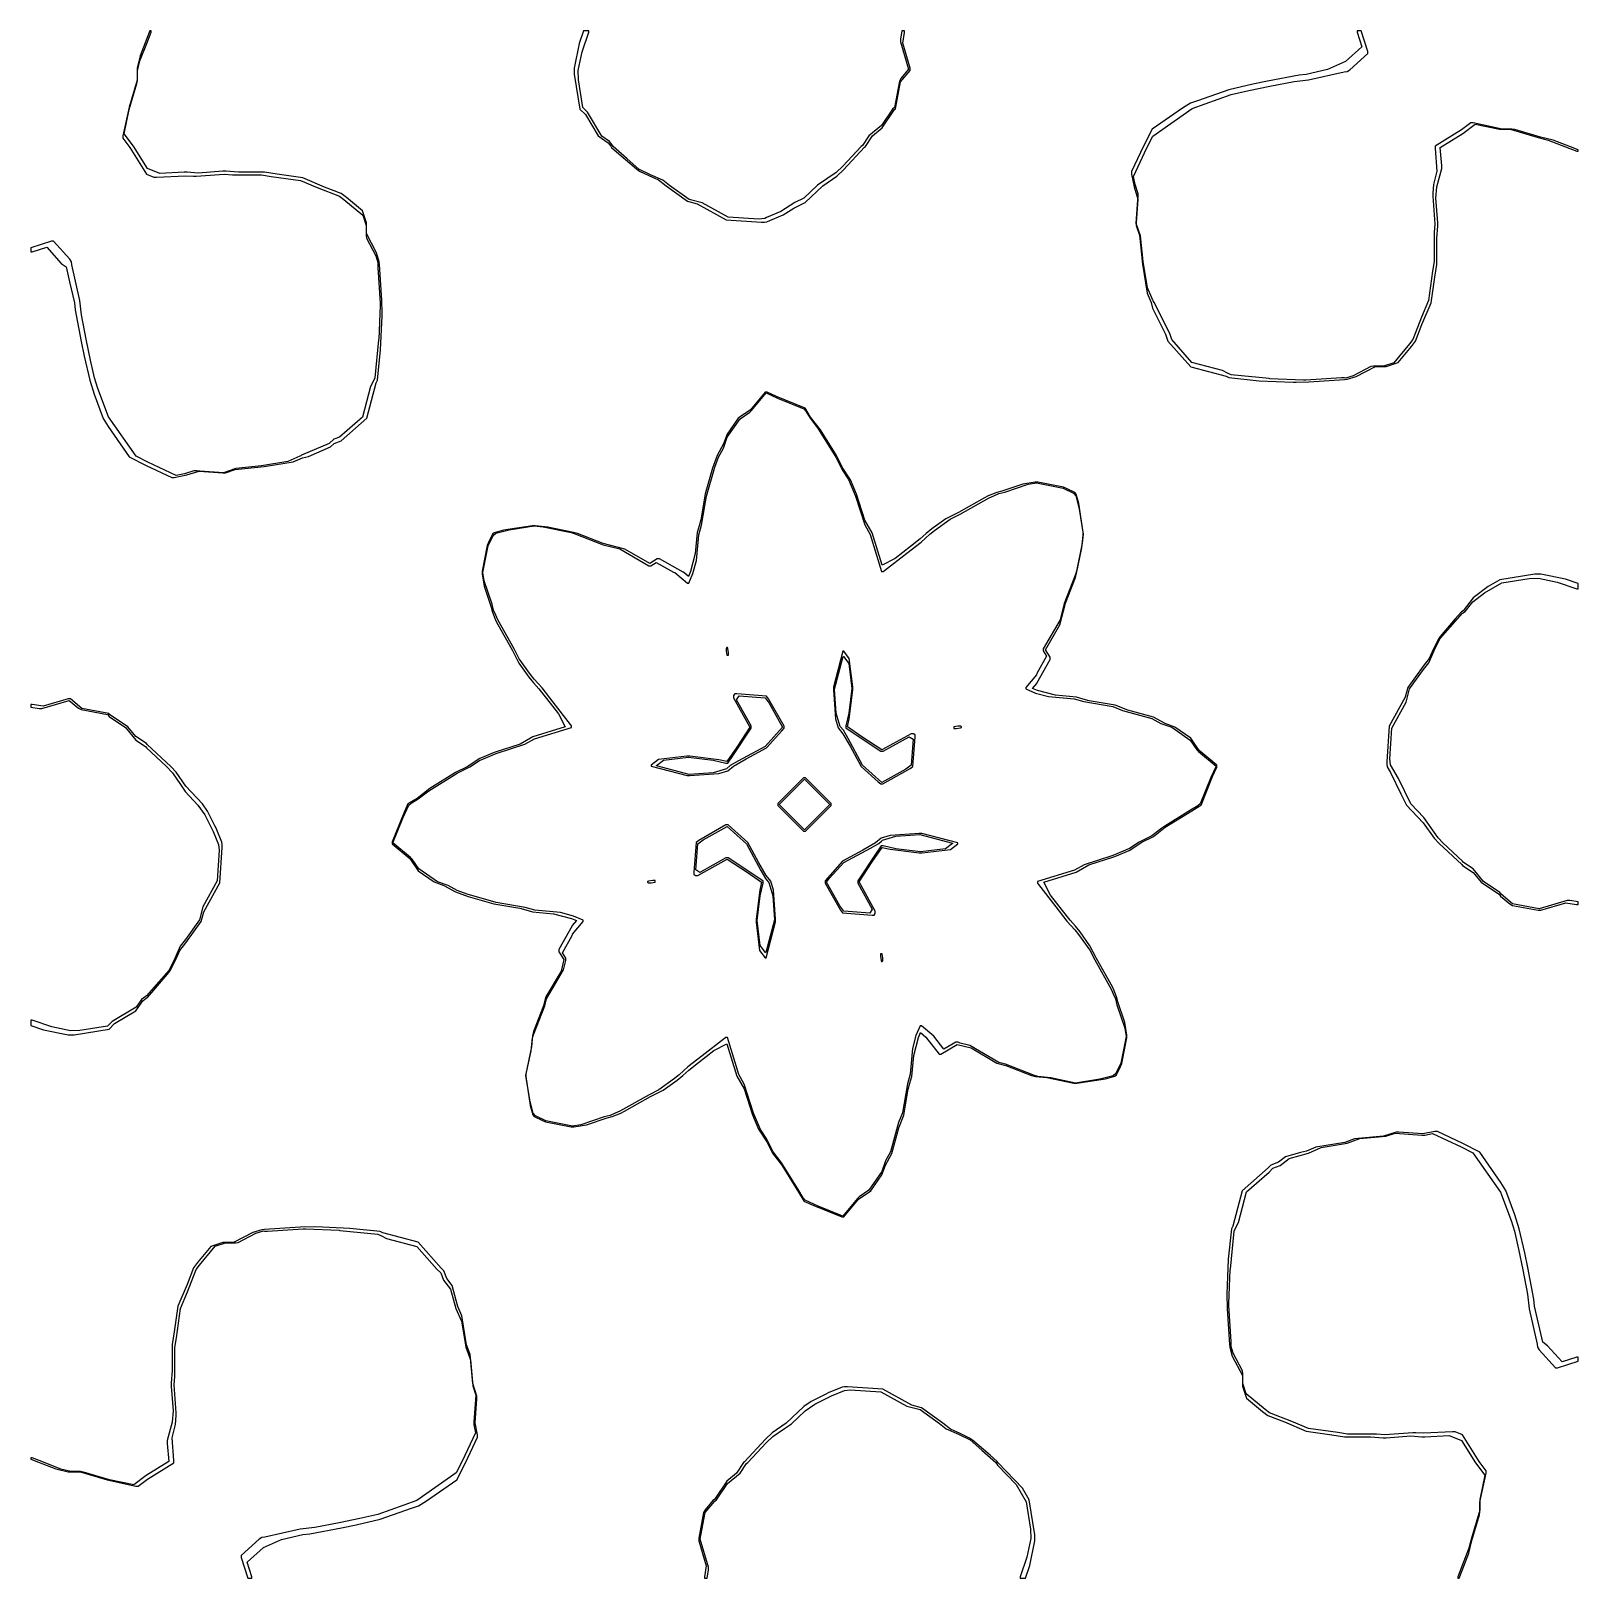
# Model space of a CAD drawing. Extents: x 65 to 85, y 65 to 85.
import ezdxf

# ---------------------------------------------------------------- set-up
doc = ezdxf.new("R2010")
doc.units = 0

msp = doc.modelspace()

# ---------------------------------------------------------------- linework, layer by layer
for points in [[(65.563, 81.483), (65.573, 81.396), (65.65, 80.984), (65.689, 80.796), (65.761, 80.485), (65.817, 80.304), (65.936, 79.989), (65.997, 79.884), (66.27, 79.496), (66.489, 79.381), (66.82, 79.228), (66.853, 79.228), (67.015, 79.26), (67.174, 79.309), (67.481, 79.287), (67.516, 79.287), (67.64, 79.331), (68.017, 79.367), (68.389, 79.429), (68.513, 79.483), (68.587, 79.5), (68.872, 79.623), (68.919, 79.665), (69.009, 79.699), (69.342, 79.992), (69.464, 80.451), (69.481, 80.486), (69.521, 80.876), (69.541, 81.316), (69.541, 81.355), (69.537, 81.519), (69.508, 81.98), (69.503, 82.016), (69.469, 82.131), (69.337, 82.38), (69.337, 82.517), (69.286, 82.673), (69.078, 82.846), (69.009, 82.899), (68.794, 82.981), (68.514, 83.1), (68.182, 83.146), (68.018, 83.172), (67.684, 83.174), (67.519, 83.185), (67.481, 83.185), (67.162, 83.161), (67.019, 83.172), (66.98, 83.172), (66.666, 83.155), (66.506, 83.22), (66.325, 83.508), (66.204, 83.671), (66.272, 83.985), (66.371, 84.32), (66.379, 84.357), (66.379, 84.482), (66.41, 84.611), (66.5, 84.838), (66.555, 84.984), (66.555, 84.999), (66.537, 84.999), (66.5, 84.9), (66.412, 84.679), (66.373, 84.517), (66.373, 84.364), (66.27, 84.015), (66.188, 83.643), (66.188, 83.612), (66.278, 83.492), (66.494, 83.146), (66.59, 83.107), (66.626, 83.107), (66.997, 83.128), (67.1, 83.12), (67.138, 83.12), (67.5, 83.147), (67.606, 83.14), (67.982, 83.138), (68.108, 83.118), (68.486, 83.066), (68.701, 82.974), (68.99, 82.864), (69.047, 82.82), (69.291, 82.617), (69.334, 82.484), (69.334, 82.356), (69.338, 82.321), (69.458, 82.094), (69.488, 81.993), (69.486, 81.978), (69.486, 81.94), (69.514, 81.481), (69.515, 81.449), (69.496, 81.017), (69.493, 81.007), (69.444, 80.515), (69.423, 80.468), (69.389, 80.401), (69.285, 80.008), (68.991, 79.75), (68.916, 79.722), (68.854, 79.667), (68.5, 79.514), (68.491, 79.508), (68.478, 79.501), (68.321, 79.433), (67.983, 79.377), (67.649, 79.345), (67.49, 79.288), (67.184, 79.309), (67.144, 79.312), (67.108, 79.312), (66.985, 79.273), (66.88, 79.253), (66.511, 79.424), (66.36, 79.504), (66.004, 80.01), (65.865, 80.378), (65.823, 80.515), (65.769, 80.745), (65.714, 81.016), (65.655, 81.33), (65.634, 81.516), (65.528, 81.976), (65.526, 82.013), (65.503, 82.05), (65.294, 82.282), (65.267, 82.282), (65.001, 82.195), (65.001, 82.142), (65.017, 82.142), (65.206, 82.204), (65.393, 81.995), (65.455, 81.948), (65.5, 81.757), (65.563, 81.483)], [(72.331, 83.643), (72.462, 83.553), (72.497, 83.51), (72.507, 83.494), (72.6, 83.411), (72.828, 83.215), (72.867, 83.188), (72.989, 83.129), (73.113, 83.075), (73.21, 82.997), (73.486, 82.797), (73.613, 82.765), (73.986, 82.558), (74.443, 82.528), (74.482, 82.528), (74.513, 82.532), (74.52, 82.536), (74.724, 82.624), (74.862, 82.71), (75.008, 82.783), (75.238, 82.996), (75.418, 83.121), (75.505, 83.203), (75.777, 83.495), (75.788, 83.505), (75.879, 83.644), (76.004, 83.746), (76.164, 83.982), (76.178, 83.992), (76.242, 84.341), (76.365, 84.488), (76.365, 84.517), (76.271, 84.839), (76.291, 84.981), (76.291, 84.999), (76.258, 84.999), (76.243, 84.893), (76.243, 84.858), (76.346, 84.505), (76.244, 84.384), (76.228, 84.349), (76.165, 84.008), (76.138, 83.989), (75.996, 83.778), (75.831, 83.644), (75.749, 83.52), (75.731, 83.505), (75.495, 83.251), (75.408, 83.169), (75.17, 83.004), (74.992, 82.838), (74.877, 82.781), (74.694, 82.666), (74.51, 82.588), (74.487, 82.574), (74.408, 82.564), (74.014, 82.59), (73.677, 82.776), (73.507, 82.82), (73.253, 83.003), (73.17, 83.071), (73.011, 83.139), (72.86, 83.213), (72.708, 83.344), (72.525, 83.506), (72.503, 83.542), (72.481, 83.568), (72.379, 83.639), (72.197, 83.951), (72.136, 84.01), (72.078, 84.365), (72.074, 84.487), (72.125, 84.728), (72.211, 84.983), (72.211, 84.999), (72.143, 84.999), (72.088, 84.835), (72.021, 84.518), (72.022, 84.441), (72.096, 83.99), (72.169, 83.92), (72.331, 83.643)], [(79.309, 82.826), (79.287, 82.519), (79.287, 82.484), (79.331, 82.359), (79.367, 81.983), (79.429, 81.611), (79.483, 81.487), (79.5, 81.414), (79.666, 81.078), (79.698, 80.991), (79.992, 80.658), (80.451, 80.536), (80.486, 80.519), (80.876, 80.478), (81.316, 80.459), (81.355, 80.459), (81.519, 80.463), (81.98, 80.492), (82.016, 80.496), (82.131, 80.531), (82.38, 80.663), (82.517, 80.662), (82.673, 80.713), (82.846, 80.922), (82.899, 80.99), (82.981, 81.206), (83.1, 81.486), (83.146, 81.818), (83.172, 81.982), (83.174, 82.316), (83.185, 82.481), (83.185, 82.519), (83.161, 82.838), (83.172, 82.984), (83.237, 83.221), (83.237, 83.257), (83.218, 83.493), (83.508, 83.674), (83.671, 83.796), (83.982, 83.728), (84.12, 83.728), (84.485, 83.62), (84.611, 83.589), (84.838, 83.499), (84.984, 83.445), (84.999, 83.445), (84.999, 83.463), (84.9, 83.5), (84.679, 83.588), (84.515, 83.628), (84.181, 83.726), (84.144, 83.729), (84.018, 83.729), (83.643, 83.811), (83.612, 83.811), (83.492, 83.722), (83.151, 83.508), (83.151, 83.481), (83.175, 83.185), (83.129, 83.016), (83.12, 82.9), (83.12, 82.862), (83.147, 82.5), (83.14, 82.394), (83.138, 82.018), (83.118, 81.892), (83.066, 81.514), (82.974, 81.298), (82.864, 81.01), (82.82, 80.953), (82.617, 80.709), (82.484, 80.666), (82.356, 80.666), (82.321, 80.662), (82.094, 80.541), (81.993, 80.512), (81.978, 80.513), (81.94, 80.513), (81.481, 80.486), (81.449, 80.485), (81.017, 80.504), (81.007, 80.506), (80.515, 80.556), (80.468, 80.577), (80.401, 80.611), (80.008, 80.715), (79.75, 81.009), (79.721, 81.087), (79.521, 81.489), (79.507, 81.509), (79.501, 81.521), (79.433, 81.679), (79.377, 82.017), (79.345, 82.35), (79.288, 82.51), (79.309, 82.816), (79.312, 82.855), (79.312, 82.892), (79.273, 83.015), (79.253, 83.119), (79.425, 83.489), (79.504, 83.64), (80.01, 83.996), (80.514, 84.177), (80.745, 84.23), (81.016, 84.286), (81.33, 84.345), (81.516, 84.366), (81.976, 84.471), (82.013, 84.474), (82.05, 84.497), (82.282, 84.706), (82.282, 84.733), (82.195, 84.999), (82.142, 84.999), (82.142, 84.983), (82.204, 84.794), (81.992, 84.603), (81.759, 84.5), (81.483, 84.436), (81.396, 84.426), (80.984, 84.349), (80.796, 84.311), (80.486, 84.239), (80.081, 84.094), (79.989, 84.064), (79.884, 84.002), (79.496, 83.73), (79.381, 83.511), (79.228, 83.18), (79.228, 83.147), (79.26, 82.985), (79.309, 82.826)], [(69.671, 74.49), (69.9, 74.3), (70.008, 74.141), (70.211, 73.999), (70.336, 73.955), (70.489, 73.873), (70.652, 73.81), (70.985, 73.716), (71.319, 73.659), (71.396, 73.639), (71.484, 73.614), (71.756, 73.588), (71.987, 73.526), (72.052, 73.499), (71.998, 73.435), (71.997, 73.43), (71.826, 73.125), (71.826, 73.096), (71.89, 72.995), (71.853, 72.847), (71.656, 72.512), (71.628, 72.399), (71.495, 72.064), (71.483, 72.016), (71.469, 71.868), (71.397, 71.518), (71.397, 71.482), (71.456, 71.109), (71.487, 70.99), (71.505, 70.967), (71.613, 70.914), (71.651, 70.9), (71.982, 70.834), (72.018, 70.834), (72.18, 70.858), (72.448, 70.951), (72.513, 70.967), (72.624, 71.012), (72.675, 71.036), (73.01, 71.224), (73.174, 71.309), (73.353, 71.437), (73.429, 71.496), (73.506, 71.566), (73.631, 71.665), (73.83, 71.819), (73.998, 71.907), (74.126, 71.488), (74.219, 71.323), (74.327, 70.987), (74.407, 70.803), (74.513, 70.639), (74.586, 70.491), (74.707, 70.337), (74.921, 69.991), (74.982, 69.889), (74.993, 69.874), (75.121, 69.817), (75.484, 69.671), (75.51, 69.671), (75.7, 69.9), (75.859, 70.008), (76.001, 70.211), (76.045, 70.336), (76.127, 70.488), (76.22, 70.822), (76.283, 70.986), (76.34, 71.319), (76.36, 71.396), (76.386, 71.484), (76.412, 71.756), (76.474, 71.987), (76.501, 72.052), (76.569, 71.994), (76.74, 71.774), (76.764, 71.774), (76.973, 71.898), (77.153, 71.853), (77.488, 71.656), (77.601, 71.628), (77.936, 71.495), (77.984, 71.483), (78.132, 71.469), (78.482, 71.397), (78.518, 71.397), (78.891, 71.456), (79.01, 71.487), (79.033, 71.505), (79.086, 71.613), (79.1, 71.651), (79.166, 71.982), (79.166, 72.018), (79.141, 72.18), (79.048, 72.448), (79.033, 72.513), (78.988, 72.624), (78.964, 72.675), (78.776, 73.01), (78.69, 73.174), (78.563, 73.353), (78.504, 73.429), (78.434, 73.506), (78.335, 73.631), (78.18, 73.83), (78.093, 73.998), (78.512, 74.126), (78.676, 74.219), (79.013, 74.327), (79.197, 74.407), (79.361, 74.513), (79.509, 74.586), (79.663, 74.707), (80.006, 74.919), (80.111, 74.982), (80.126, 74.993), (80.275, 75.363), (80.329, 75.484), (80.329, 75.51), (80.1, 75.7), (80.003, 75.845), (79.993, 75.858), (79.788, 76.001), (79.664, 76.045), (79.512, 76.127), (79.178, 76.22), (79.014, 76.283), (78.68, 76.34), (78.604, 76.36), (78.516, 76.386), (78.243, 76.412), (78.013, 76.474), (77.947, 76.501), (78.001, 76.565), (78.003, 76.57), (78.174, 76.875), (78.174, 76.903), (78.113, 77), (78.302, 77.323), (78.372, 77.601), (78.504, 77.936), (78.517, 77.988), (78.585, 78.318), (78.591, 78.357), (78.603, 78.481), (78.603, 78.518), (78.544, 78.891), (78.513, 79.01), (78.494, 79.033), (78.387, 79.086), (78.349, 79.1), (78.018, 79.166), (77.981, 79.166), (77.82, 79.141), (77.552, 79.048), (77.486, 79.033), (77.376, 78.988), (77.325, 78.964), (76.99, 78.776), (76.826, 78.691), (76.647, 78.563), (76.571, 78.504), (76.493, 78.434), (76.369, 78.335), (76.17, 78.18), (76.002, 78.093), (75.874, 78.512), (75.781, 78.676), (75.673, 79.012), (75.593, 79.197), (75.486, 79.361), (75.414, 79.51), (75.207, 79.843), (75.079, 80.008), (75.018, 80.111), (75.007, 80.125), (74.637, 80.275), (74.516, 80.329), (74.49, 80.329), (74.3, 80.1), (74.155, 80.003), (74.141, 79.993), (73.999, 79.789), (73.955, 79.664), (73.873, 79.511), (73.81, 79.348), (73.716, 79.015), (73.659, 78.68), (73.639, 78.604), (73.614, 78.516), (73.588, 78.243), (73.526, 78.013), (73.499, 77.947), (73.435, 78.001), (73.43, 78.003), (73.125, 78.174), (73.096, 78.174), (73, 78.113), (72.677, 78.302), (72.399, 78.372), (72.064, 78.504), (72.012, 78.517), (71.681, 78.585), (71.643, 78.591), (71.519, 78.603), (71.482, 78.603), (71.109, 78.544), (70.99, 78.513), (70.967, 78.494), (70.914, 78.387), (70.9, 78.349), (70.834, 78.018), (70.834, 77.981), (70.858, 77.82), (70.951, 77.552), (70.967, 77.486), (71.012, 77.376), (71.036, 77.325), (71.224, 76.99), (71.309, 76.826), (71.437, 76.647), (71.496, 76.571), (71.566, 76.493), (71.665, 76.369), (71.819, 76.17), (71.907, 76.002), (71.488, 75.874), (71.323, 75.781), (70.987, 75.673), (70.803, 75.593), (70.639, 75.486), (70.49, 75.414), (70.157, 75.207), (69.992, 75.079), (69.889, 75.018), (69.874, 75.007), (69.82, 74.887), (69.671, 74.516), (69.671, 74.49)], [(69.885, 74.993), (69.916, 75.018), (70.008, 75.073), (70.143, 75.178), (70.51, 75.405), (70.676, 75.487), (70.801, 75.568), (71.013, 75.659), (71.386, 75.779), (71.512, 75.85), (71.987, 75.995), (71.987, 76.015), (71.977, 76.033), (71.752, 76.324), (71.607, 76.506), (71.504, 76.621), (71.458, 76.68), (71.312, 76.884), (71.247, 77.01), (71.036, 77.385), (71.008, 77.446), (70.98, 77.513), (70.963, 77.589), (70.858, 77.89), (70.842, 77.998), (70.911, 78.344), (70.976, 78.477), (71.01, 78.506), (71.181, 78.55), (71.504, 78.601), (71.624, 78.589), (71.985, 78.515), (72.024, 78.505), (72.399, 78.357), (72.613, 78.303), (72.986, 78.084), (73.014, 78.084), (73.084, 78.129), (73.306, 78.005), (73.323, 77.998), (73.488, 77.859), (73.506, 77.859), (73.558, 77.987), (73.604, 78.156), (73.635, 78.484), (73.67, 78.609), (73.734, 78.985), (73.84, 79.362), (73.889, 79.489), (73.951, 79.604), (74.001, 79.746), (74.169, 79.985), (74.295, 80.072), (74.315, 80.093), (74.503, 80.32), (74.653, 80.253), (74.993, 80.116), (75.018, 80.084), (75.073, 79.992), (75.178, 79.857), (75.405, 79.49), (75.487, 79.324), (75.568, 79.199), (75.659, 78.987), (75.779, 78.613), (75.85, 78.488), (75.995, 78.013), (76.015, 78.013), (76.034, 78.023), (76.324, 78.248), (76.506, 78.393), (76.621, 78.496), (76.68, 78.542), (76.884, 78.687), (77.01, 78.753), (77.385, 78.964), (77.446, 78.991), (77.513, 79.019), (77.589, 79.037), (77.89, 79.142), (77.998, 79.158), (78.344, 79.089), (78.477, 79.023), (78.506, 78.99), (78.55, 78.819), (78.601, 78.496), (78.589, 78.376), (78.515, 78.015), (78.505, 77.975), (78.357, 77.6), (78.303, 77.387), (78.084, 77.014), (78.084, 76.986), (78.129, 76.916), (78.005, 76.694), (77.998, 76.676), (77.859, 76.512), (77.859, 76.494), (77.987, 76.441), (78.156, 76.396), (78.484, 76.364), (78.609, 76.33), (78.985, 76.266), (79.112, 76.217), (79.488, 76.111), (79.604, 76.049), (79.746, 75.999), (79.985, 75.831), (80.071, 75.705), (80.093, 75.685), (80.32, 75.497), (80.253, 75.347), (80.116, 75.007), (80.084, 74.982), (79.991, 74.926), (79.656, 74.719), (79.617, 74.694), (79.491, 74.595), (79.324, 74.513), (79.199, 74.432), (78.987, 74.34), (78.613, 74.22), (78.488, 74.15), (78.013, 74.004), (78.013, 73.985), (78.023, 73.966), (78.247, 73.676), (78.393, 73.493), (78.496, 73.379), (78.542, 73.319), (78.687, 73.116), (78.753, 72.99), (78.964, 72.614), (78.991, 72.554), (79.019, 72.486), (79.037, 72.411), (79.142, 72.11), (79.158, 72.002), (79.089, 71.656), (79.024, 71.522), (78.99, 71.494), (78.819, 71.45), (78.502, 71.4), (78.183, 71.466), (78.142, 71.472), (78.016, 71.484), (77.975, 71.495), (77.6, 71.643), (77.512, 71.665), (77.137, 71.885), (77.014, 71.916), (76.985, 71.927), (76.954, 71.927), (76.802, 71.836), (76.672, 72.005), (76.512, 72.141), (76.494, 72.141), (76.441, 72.013), (76.396, 71.844), (76.364, 71.516), (76.33, 71.39), (76.266, 71.014), (76.217, 70.888), (76.111, 70.512), (76.049, 70.396), (75.999, 70.254), (75.831, 70.014), (75.705, 69.928), (75.684, 69.906), (75.496, 69.679), (75.177, 69.809), (75.007, 69.884), (74.982, 69.916), (74.926, 70.009), (74.719, 70.344), (74.694, 70.383), (74.595, 70.509), (74.513, 70.676), (74.432, 70.801), (74.34, 71.012), (74.22, 71.386), (74.15, 71.512), (74.004, 71.987), (73.985, 71.987), (73.966, 71.977), (73.676, 71.752), (73.493, 71.607), (73.379, 71.504), (73.319, 71.458), (73.116, 71.312), (72.99, 71.247), (72.615, 71.036), (72.554, 71.008), (72.486, 70.98), (72.411, 70.963), (72.11, 70.858), (72.002, 70.842), (71.656, 70.911), (71.522, 70.976), (71.494, 71.01), (71.45, 71.181), (71.4, 71.498), (71.466, 71.817), (71.472, 71.858), (71.484, 71.984), (71.495, 72.024), (71.643, 72.399), (71.665, 72.488), (71.885, 72.863), (71.916, 72.983), (71.915, 73.014), (71.871, 73.084), (71.995, 73.306), (72.002, 73.323), (72.141, 73.488), (72.141, 73.506), (72.013, 73.558), (71.844, 73.604), (71.516, 73.635), (71.39, 73.67), (71.015, 73.734), (70.638, 73.84), (70.511, 73.889), (70.396, 73.951), (70.254, 74.001), (70.014, 74.169), (69.928, 74.295), (69.906, 74.315), (69.679, 74.504), (69.809, 74.823), (69.885, 74.993)], [(82.783, 74.992), (82.996, 74.762), (83.138, 74.565), (83.203, 74.495), (83.495, 74.223), (83.505, 74.212), (83.644, 74.121), (83.745, 73.995), (83.982, 73.835), (83.995, 73.817), (84.117, 73.715), (84.152, 73.695), (84.482, 73.635), (84.517, 73.635), (84.839, 73.729), (84.981, 73.708), (84.999, 73.708), (84.999, 73.742), (84.893, 73.757), (84.858, 73.757), (84.496, 73.651), (84.153, 73.715), (84.004, 73.84), (83.988, 73.862), (83.778, 74.004), (83.644, 74.169), (83.52, 74.251), (83.505, 74.268), (83.251, 74.505), (83.19, 74.569), (83.004, 74.83), (82.838, 75.008), (82.676, 75.336), (82.574, 75.513), (82.564, 75.592), (82.59, 75.986), (82.776, 76.323), (82.82, 76.493), (83.003, 76.747), (83.071, 76.83), (83.139, 76.989), (83.213, 77.14), (83.344, 77.292), (83.506, 77.474), (83.54, 77.496), (83.639, 77.62), (83.79, 77.735), (84.013, 77.864), (84.365, 77.922), (84.487, 77.926), (84.728, 77.875), (84.983, 77.789), (84.999, 77.789), (84.999, 77.857), (84.835, 77.912), (84.518, 77.979), (84.441, 77.978), (83.987, 77.903), (83.837, 77.816), (83.644, 77.67), (83.512, 77.504), (83.494, 77.492), (83.411, 77.4), (83.215, 77.172), (83.189, 77.134), (83.129, 77.011), (83.075, 76.887), (82.997, 76.79), (82.797, 76.514), (82.765, 76.387), (82.558, 76.014), (82.528, 75.556), (82.528, 75.518), (82.532, 75.487), (82.573, 75.415), (82.71, 75.137), (82.783, 74.992)], [(73.998, 76.93), (74.014, 76.93), (74.017, 76.932), (74.016, 76.959), (74.009, 77.015), (74.005, 77.029), (73.994, 77.029), (73.989, 77.016), (73.989, 76.982), (73.998, 76.93)], [(75.399, 76.109), (75.435, 75.99), (75.497, 75.915), (75.592, 75.755), (75.731, 75.493), (75.954, 75.294), (75.988, 75.265), (76.014, 75.265), (76.364, 75.464), (76.401, 75.491), (76.431, 75.874), (76.431, 75.901), (76.407, 75.915), (76.378, 75.915), (76.001, 75.706), (75.743, 75.875), (75.554, 76.005), (75.579, 76.108), (75.625, 76.481), (75.625, 76.519), (75.579, 76.887), (75.509, 76.981), (75.496, 76.981), (75.376, 76.517), (75.376, 76.481), (75.399, 76.109)], [(75.389, 76.49), (75.498, 76.912), (75.505, 76.913), (75.572, 76.823), (75.611, 76.5), (75.572, 76.181), (75.533, 76.018), (75.533, 75.991), (75.642, 75.916), (75.986, 75.69), (76.015, 75.69), (76.351, 75.876), (76.404, 75.844), (76.378, 75.509), (76.309, 75.457), (76.001, 75.283), (75.749, 75.507), (75.564, 75.854), (75.503, 75.959), (75.46, 76.01), (75.408, 76.181), (75.389, 76.49)], [(73.483, 75.376), (73.519, 75.376), (73.891, 75.399), (74.01, 75.435), (74.084, 75.497), (74.245, 75.592), (74.507, 75.731), (74.706, 75.954), (74.735, 75.988), (74.735, 76.014), (74.536, 76.364), (74.509, 76.401), (74.126, 76.431), (74.099, 76.431), (74.084, 76.407), (74.084, 76.378), (74.294, 76.001), (74.125, 75.743), (73.995, 75.554), (73.892, 75.579), (73.519, 75.625), (73.481, 75.625), (73.113, 75.58), (73.019, 75.509), (73.019, 75.496), (73.483, 75.376)], [(73.087, 75.505), (73.177, 75.572), (73.5, 75.611), (73.819, 75.572), (73.982, 75.533), (74.009, 75.533), (74.084, 75.642), (74.31, 75.986), (74.309, 76.015), (74.123, 76.351), (74.156, 76.404), (74.491, 76.378), (74.542, 76.309), (74.717, 76.001), (74.493, 75.749), (74.146, 75.564), (74.041, 75.503), (73.99, 75.46), (73.819, 75.408), (73.51, 75.389), (73.088, 75.498), (73.087, 75.505)], [(65.165, 72.088), (65.482, 72.021), (65.559, 72.022), (66.01, 72.096), (66.08, 72.169), (66.356, 72.331), (66.447, 72.462), (66.49, 72.497), (66.506, 72.507), (66.588, 72.6), (66.784, 72.828), (66.811, 72.866), (66.871, 72.989), (66.925, 73.113), (67.003, 73.21), (67.203, 73.486), (67.235, 73.613), (67.442, 73.986), (67.472, 74.443), (67.471, 74.481), (67.467, 74.515), (67.393, 74.694), (67.376, 74.724), (67.281, 74.915), (67.218, 75.007), (67.004, 75.238), (66.879, 75.418), (66.81, 75.491), (66.505, 75.777), (66.495, 75.788), (66.356, 75.879), (66.254, 76.004), (66.017, 76.164), (66.008, 76.178), (65.658, 76.242), (65.512, 76.365), (65.483, 76.365), (65.16, 76.271), (65.018, 76.291), (65.001, 76.291), (65.001, 76.258), (65.106, 76.243), (65.142, 76.243), (65.495, 76.346), (65.616, 76.244), (65.651, 76.228), (65.992, 76.165), (66.011, 76.138), (66.222, 75.995), (66.356, 75.831), (66.48, 75.749), (66.495, 75.731), (66.749, 75.495), (66.831, 75.408), (66.935, 75.26), (66.996, 75.17), (67.16, 74.993), (67.247, 74.866), (67.334, 74.694), (67.356, 74.653), (67.426, 74.485), (67.436, 74.408), (67.41, 74.014), (67.224, 73.677), (67.18, 73.507), (66.997, 73.253), (66.929, 73.17), (66.861, 73.011), (66.787, 72.86), (66.656, 72.708), (66.494, 72.525), (66.458, 72.503), (66.431, 72.481), (66.361, 72.379), (66.049, 72.197), (65.99, 72.136), (65.634, 72.078), (65.513, 72.074), (65.272, 72.125), (65.017, 72.211), (65.001, 72.211), (65.001, 72.143), (65.165, 72.088)], [(76.93, 75.986), (76.932, 75.983), (76.959, 75.983), (77.015, 75.991), (77.029, 75.995), (77.029, 76.006), (77.016, 76.011), (76.982, 76.011), (76.93, 76.002), (76.93, 75.986)], [(74.656, 74.989), (74.989, 74.656), (75.011, 74.656), (75.344, 74.989), (75.344, 75.011), (75.011, 75.344), (74.989, 75.344), (74.656, 75.011), (74.656, 74.989)], [(75, 75.328), (75.328, 75), (75, 74.672), (74.672, 75), (75, 75.328)], [(73.569, 74.126), (73.569, 74.099), (73.593, 74.084), (73.621, 74.084), (73.999, 74.293), (74.257, 74.125), (74.446, 73.995), (74.421, 73.892), (74.375, 73.519), (74.375, 73.481), (74.42, 73.113), (74.491, 73.019), (74.504, 73.019), (74.624, 73.483), (74.624, 73.519), (74.601, 73.891), (74.565, 74.01), (74.503, 74.084), (74.408, 74.244), (74.269, 74.507), (74.012, 74.735), (73.985, 74.735), (73.636, 74.536), (73.599, 74.509), (73.569, 74.126)], [(73.622, 74.491), (73.691, 74.542), (73.999, 74.717), (74.251, 74.493), (74.435, 74.146), (74.497, 74.042), (74.51, 74.025), (74.539, 73.99), (74.592, 73.819), (74.611, 73.51), (74.502, 73.088), (74.495, 73.087), (74.428, 73.177), (74.388, 73.5), (74.428, 73.819), (74.467, 73.982), (74.467, 74.009), (74.358, 74.084), (74.014, 74.31), (73.985, 74.31), (73.649, 74.123), (73.596, 74.156), (73.622, 74.491)], [(75.265, 73.985), (75.464, 73.636), (75.491, 73.599), (75.874, 73.569), (75.901, 73.569), (75.915, 73.593), (75.915, 73.621), (75.706, 73.999), (75.875, 74.257), (76.005, 74.446), (76.108, 74.421), (76.481, 74.375), (76.519, 74.375), (76.887, 74.42), (76.981, 74.491), (76.981, 74.504), (76.517, 74.624), (76.481, 74.624), (76.109, 74.601), (75.99, 74.565), (75.916, 74.503), (75.755, 74.408), (75.493, 74.269), (75.265, 74.012), (75.265, 73.985)], [(75.324, 74.046), (75.507, 74.251), (75.854, 74.436), (75.959, 74.497), (75.995, 74.528), (76.01, 74.539), (76.181, 74.592), (76.49, 74.611), (76.912, 74.502), (76.913, 74.495), (76.823, 74.428), (76.5, 74.388), (76.181, 74.428), (76.018, 74.467), (75.991, 74.467), (75.916, 74.358), (75.69, 74.014), (75.69, 73.985), (75.876, 73.649), (75.844, 73.596), (75.509, 73.622), (75.457, 73.691), (75.283, 73.998), (75.324, 74.046)], [(72.984, 74.009), (72.971, 74.005), (72.971, 73.994), (72.984, 73.989), (73.018, 73.989), (73.07, 73.998), (73.07, 74.014), (73.068, 74.017), (73.041, 74.017), (72.984, 74.009)], [(75.983, 73.068), (75.983, 73.041), (75.991, 72.985), (75.995, 72.971), (76.006, 72.971), (76.011, 72.984), (76.011, 73.018), (76.002, 73.07), (75.986, 73.07), (75.983, 73.068)], [(80.463, 68.481), (80.492, 68.019), (80.496, 67.984), (80.53, 67.869), (80.663, 67.62), (80.662, 67.483), (80.713, 67.327), (80.922, 67.154), (80.99, 67.101), (81.206, 67.019), (81.486, 66.9), (81.818, 66.854), (81.982, 66.827), (82.316, 66.826), (82.481, 66.815), (82.519, 66.815), (82.838, 66.839), (82.981, 66.828), (83.019, 66.828), (83.334, 66.845), (83.494, 66.78), (83.674, 66.492), (83.796, 66.329), (83.728, 66.018), (83.728, 65.88), (83.62, 65.515), (83.589, 65.389), (83.499, 65.162), (83.445, 65.016), (83.445, 65.001), (83.463, 65.001), (83.5, 65.1), (83.588, 65.321), (83.628, 65.485), (83.726, 65.819), (83.729, 65.856), (83.729, 65.982), (83.811, 66.357), (83.811, 66.388), (83.722, 66.508), (83.506, 66.853), (83.409, 66.893), (83.374, 66.892), (83.003, 66.872), (82.9, 66.88), (82.862, 66.88), (82.5, 66.853), (82.394, 66.86), (82.018, 66.862), (81.892, 66.882), (81.514, 66.934), (81.298, 67.026), (81.009, 67.136), (80.953, 67.179), (80.709, 67.383), (80.666, 67.516), (80.666, 67.644), (80.662, 67.679), (80.541, 67.906), (80.512, 68.007), (80.513, 68.022), (80.513, 68.06), (80.486, 68.519), (80.485, 68.55), (80.504, 68.983), (80.506, 68.993), (80.556, 69.485), (80.577, 69.532), (80.611, 69.599), (80.715, 69.992), (81.005, 70.246), (81.055, 70.299), (81.147, 70.334), (81.266, 70.426), (81.513, 70.494), (81.679, 70.567), (82.015, 70.623), (82.18, 70.682), (82.516, 70.714), (82.637, 70.751), (82.981, 70.727), (83.018, 70.727), (83.119, 70.747), (83.489, 70.575), (83.64, 70.496), (83.996, 69.99), (84.135, 69.622), (84.177, 69.485), (84.23, 69.254), (84.286, 68.984), (84.345, 68.67), (84.366, 68.483), (84.471, 68.023), (84.474, 67.987), (84.497, 67.95), (84.706, 67.718), (84.733, 67.718), (84.999, 67.805), (84.999, 67.858), (84.983, 67.858), (84.794, 67.796), (84.606, 68.004), (84.545, 68.052), (84.436, 68.516), (84.426, 68.604), (84.349, 69.016), (84.311, 69.204), (84.239, 69.515), (84.183, 69.696), (84.064, 70.011), (84.002, 70.116), (83.73, 70.504), (83.511, 70.618), (83.18, 70.772), (83.147, 70.772), (82.992, 70.741), (82.684, 70.763), (82.648, 70.763), (82.484, 70.713), (82.109, 70.677), (81.985, 70.633), (81.611, 70.57), (81.487, 70.517), (81.412, 70.5), (81.216, 70.446), (81.127, 70.376), (81.028, 70.34), (80.994, 70.304), (80.658, 70.008), (80.536, 69.549), (80.519, 69.514), (80.478, 69.124), (80.459, 68.671), (80.463, 68.481)], [(65.636, 66.373), (65.985, 66.27), (66.357, 66.188), (66.388, 66.188), (66.508, 66.278), (66.849, 66.492), (66.849, 66.519), (66.825, 66.815), (66.871, 66.984), (66.88, 67.1), (66.88, 67.138), (66.853, 67.5), (66.86, 67.606), (66.862, 67.982), (66.882, 68.108), (66.934, 68.486), (67.026, 68.701), (67.136, 68.99), (67.179, 69.047), (67.383, 69.291), (67.516, 69.334), (67.644, 69.334), (67.679, 69.338), (67.906, 69.458), (68.007, 69.488), (68.022, 69.486), (68.06, 69.486), (68.519, 69.514), (68.55, 69.515), (68.983, 69.496), (68.993, 69.493), (69.485, 69.444), (69.532, 69.423), (69.599, 69.388), (69.991, 69.285), (70.246, 68.994), (70.299, 68.945), (70.333, 68.853), (70.426, 68.734), (70.494, 68.487), (70.567, 68.321), (70.623, 67.985), (70.682, 67.82), (70.714, 67.484), (70.751, 67.363), (70.727, 67.019), (70.727, 66.982), (70.747, 66.88), (70.575, 66.511), (70.496, 66.36), (69.99, 66.004), (69.486, 65.823), (69.254, 65.769), (68.984, 65.714), (68.67, 65.655), (68.483, 65.634), (68.023, 65.528), (67.987, 65.526), (67.95, 65.503), (67.718, 65.294), (67.718, 65.267), (67.805, 65.001), (67.858, 65.001), (67.858, 65.017), (67.796, 65.206), (68.008, 65.397), (68.241, 65.5), (68.516, 65.563), (68.604, 65.573), (69.016, 65.65), (69.204, 65.689), (69.514, 65.76), (69.919, 65.906), (70.011, 65.936), (70.116, 65.998), (70.504, 66.27), (70.618, 66.489), (70.772, 66.82), (70.772, 66.853), (70.741, 67.008), (70.763, 67.316), (70.763, 67.352), (70.713, 67.516), (70.677, 67.89), (70.633, 68.015), (70.57, 68.389), (70.517, 68.513), (70.499, 68.588), (70.446, 68.784), (70.376, 68.873), (70.339, 68.972), (70.304, 69.005), (70.008, 69.342), (69.549, 69.463), (69.514, 69.481), (69.124, 69.521), (68.684, 69.541), (68.481, 69.537), (68.019, 69.508), (67.984, 69.503), (67.869, 69.469), (67.62, 69.337), (67.483, 69.337), (67.327, 69.286), (67.154, 69.078), (67.101, 69.01), (67.019, 68.794), (66.9, 68.514), (66.854, 68.182), (66.827, 68.018), (66.826, 67.684), (66.815, 67.519), (66.815, 67.481), (66.839, 67.162), (66.827, 67.016), (66.763, 66.779), (66.762, 66.742), (66.782, 66.507), (66.492, 66.325), (66.329, 66.204), (66.015, 66.272), (65.68, 66.371), (65.643, 66.379), (65.517, 66.379), (65.388, 66.41), (65.162, 66.5), (65.016, 66.555), (65.001, 66.555), (65.001, 66.536), (65.1, 66.499), (65.321, 66.412), (65.482, 66.373), (65.636, 66.373)], [(73.757, 65.106), (73.757, 65.142), (73.651, 65.503), (73.715, 65.847), (73.84, 65.995), (73.862, 66.011), (74.004, 66.222), (74.169, 66.356), (74.251, 66.48), (74.268, 66.495), (74.505, 66.749), (74.592, 66.831), (74.74, 66.935), (74.83, 66.996), (75.007, 67.161), (75.134, 67.247), (75.306, 67.334), (75.347, 67.356), (75.515, 67.426), (75.592, 67.436), (75.986, 67.41), (76.323, 67.224), (76.493, 67.18), (76.747, 66.997), (76.83, 66.929), (76.989, 66.861), (77.14, 66.787), (77.292, 66.656), (77.474, 66.494), (77.496, 66.458), (77.734, 66.21), (77.864, 65.987), (77.922, 65.634), (77.926, 65.513), (77.875, 65.272), (77.789, 65.017), (77.789, 65.001), (77.857, 65.001), (77.912, 65.165), (77.979, 65.482), (77.978, 65.559), (77.903, 66.013), (77.816, 66.162), (77.503, 66.489), (77.492, 66.506), (77.4, 66.588), (77.172, 66.784), (77.134, 66.811), (77.011, 66.871), (76.887, 66.925), (76.79, 67.003), (76.514, 67.203), (76.387, 67.235), (76.014, 67.442), (75.556, 67.472), (75.518, 67.471), (75.485, 67.467), (75.306, 67.393), (75.276, 67.376), (75.085, 67.281), (74.993, 67.218), (74.762, 67.004), (74.582, 66.879), (74.495, 66.796), (74.223, 66.505), (74.212, 66.495), (74.121, 66.356), (73.996, 66.254), (73.835, 66.018), (73.817, 66.004), (73.715, 65.883), (73.695, 65.848), (73.635, 65.518), (73.635, 65.483), (73.729, 65.16), (73.708, 65.018), (73.708, 65.001), (73.742, 65.001), (73.757, 65.106)]]:
    msp.add_lwpolyline(points, close=True)

doc.saveas('drawing.dxf')
